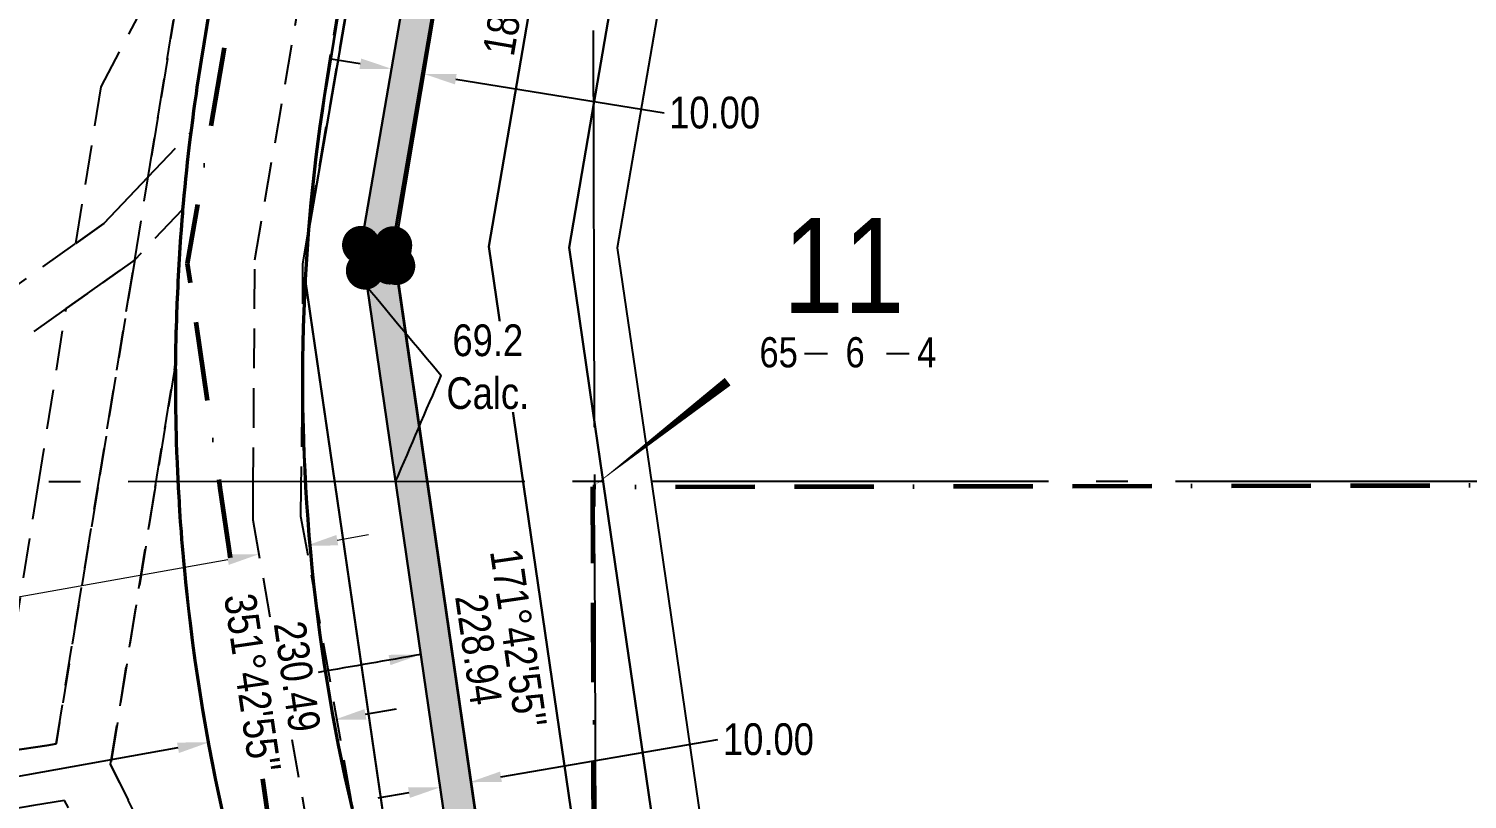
# Model space of a CAD drawing. Extents: x 506429 to 517084, y 6049655 to 6059669.
# Drawn here: x 512757.6 to 513210.8, y 6051279.8 to 6051522.6 of the extents above; entities that cross this region are included whole.
import ezdxf
from ezdxf.enums import TextEntityAlignment as Align

# ---------------------------------------------------------------- set-up
doc = ezdxf.new("R2010")
doc.units = 0
doc.header["$LTSCALE"] = 5
doc.header["$PDSIZE"] = 0.5
for name, pattern in [('BORDER', [17.5, 5, -2.5, 5, -2.5, 0, -2.5]), ('foc-ACCESSROAD', [3.75, 2.5, -1.25]), ('foc-FLOWLINE', [3.75, 2.5, -1.25]), ('foc-QUARTERLINE', [33, 25, -3, 2, -3])]:
    doc.linetypes.add(name, pattern=pattern)
doc.layers.get('Defpoints').update_dxf_attribs({"color": 9})
for name, color, linetype in [('10', 1, 'Continuous'), ('9', 3, 'Continuous'), ('C-RW', 13, 'Continuous'), ('F-AR', 190, 'foc-ACCESSROAD'), ('F-EZE', 190, 'foc-FLOWLINE'), ('F-RW', 190, 'Continuous'), ('F-VCE', 190, 'foc-FLOWLINE'), ('L-BD', 7, 'Continuous'), ('L-BD1', 253, 'Continuous'), ('L-MON', 1, 'Continuous'), ('L-SECLBL', 7, 'Continuous'), ('L-SECQ', 8, 'foc-QUARTERLINE'), ('L-TITLEDB', 4, 'Continuous'), ('L-TITLEDB-T', 4, 'Continuous'), ('P-IOP1-H', 21, 'Continuous'), ('P-PROPOSED', 10, 'Continuous'), ('P-PROPOSED-H', 21, 'Continuous'), ('P-TXT', 4, 'Continuous')]:
    doc.layers.add(name, color=color, linetype=linetype)
doc.layers.add('AS-BOUNDARY', color=7, linetype='BORDER', lineweight=60, true_color=0xcc33ff)
doc.layers.add('F-RW-T', color=190, linetype='Continuous', lineweight=9)
doc.layers.add('Z-POINTNUMBER', color=215, linetype='Continuous', plot=False)
doc.styles.add('80CG', font='ARIALN.TTF', dxfattribs={"height": 10})
doc.styles.add('80L', font='ARIALN.TTF', dxfattribs={"height": 10})
doc.styles.add('SIMPLEX', font='ARIALN.TTF')
doc.dimstyles.new('Compass 5 000', dxfattribs={"dimscale": 5, "dimtxt": 9, "dimasz": 2, "dimexe": 0.2, "dimexo": 0.0625, "dimgap": 0.5, "dimtad": 0, "dimtih": 1, "dimtoh": 1, "dimzin": 0, "dimdsep": 46, "dimtxsty": '80CG', "dimcen": 0.1, "dimse1": 1, "dimse2": 1, "dimclrd": 256, "dimclrt": 256, "dimaunit": 1, "dimadec": 4, "dimazin": 0, "dimtfac": 0.06, "dimtofl": 0, "dimtmove": 0, "dimatfit": 1, "dimfxl": 0.2, "dimtolj": 1, "dimtzin": 0, "dimlwd": -1, "dimarcsym": 0})

# ---------------------------------------------------------------- blocks, each defined once
blk = doc.blocks.new('fdia')
at = {"color": 255, "const_width": 1}
blk.add_lwpolyline([(-0.5, 0, 1), (0.5, 0, 1)], format="xyb", close=True, dxfattribs=at)
blk = doc.blocks.new('Fdiaa')
blk.add_blockref('fdia', (0, 0))
blk = doc.blocks.new('fdib')
at = {"color": 1, "const_width": 1.6}
blk.add_lwpolyline([(-0.4, 0, 1), (0.4, 0, 1)], format="xyb", close=True, dxfattribs=at)
at = {"color": 1}
blk.add_circle((0, 0), 0.8, dxfattribs=at)
blk = doc.blocks.new('Fdibb')
blk.add_blockref('fdib', (0, 0))
blk = doc.blocks.new('fdicc')
for name in ['Fdibb', 'Fdiaa']:
    blk.add_blockref(name, (0, 0))
blk = doc.blocks.new('FDI')
blk.add_blockref('fdicc', (0, 0))
blk = doc.blocks.new('PLIA')
at = {"color": 255, "const_width": 1}
blk.add_lwpolyline([(-0.5, 0, 1), (0.5, 0, 1)], format="xyb", close=True, dxfattribs=at)
blk = doc.blocks.new('PLIAA')
blk.add_blockref('PLIA', (0, 0))
blk = doc.blocks.new('PLIB')
at = {"color": 1}
blk.add_circle((0, 0), 0.8, dxfattribs=at)
blk = doc.blocks.new('PLIBB')
blk.add_blockref('PLIB', (0, 0))
blk = doc.blocks.new('PLICC')
for name in ['PLIAA', 'PLIBB']:
    blk.add_blockref(name, (0, 0))
blk = doc.blocks.new('PLI')
blk.add_blockref('PLICC', (0, 0))
blk = doc.blocks.new('*D904')
at = {"layer": 'Defpoints', "color": 0, "transparency": 16777216}
for p in [(512830.13, 6051356.99), (512831.15, 6051351.24), (512845.95, 6051353.87)]:
    blk.add_point(p, dxfattribs=at)
at = {"layer": 'F-RW-T', "transparency": 16777216}
for p, q in [((512854.77, 6051361.38), (512864.62, 6051363.13)), ((512820.28, 6051355.24), (512750.72, 6051342.85))]:
    blk.add_line(p, q, dxfattribs=at)
for points in [[(512854.48, 6051363.02), (512855.06, 6051359.74), (512844.92, 6051359.63)], [(512819.99, 6051356.88), (512820.57, 6051353.6), (512830.13, 6051356.99)]]:
    blk.add_solid(points, dxfattribs=at)
at = {"layer": 'F-RW-T', "transparency": 16777216, "insert": (512691.58, 6051342.85), "char_height": 10, "attachment_point": 5, "style": '80CG'}
blk.add_mtext('\\A1;ATCO\\P15.00 Power Line R/W\\PEZE 960063', dxfattribs=at)
blk = doc.blocks.new('*D909')
at = {"layer": 'Defpoints', "color": 0, "transparency": 16777216}
for p in [(512964.57, 6051226.99), (512973.04, 6051209.57), (512950.59, 6051198.65)]:
    blk.add_point(p, dxfattribs=at)
at = {"layer": 'F-RW-T', "transparency": 16777216}
for p, q in [((512973.56, 6051231.36), (512982.55, 6051235.74)), ((512982.55, 6051235.74), (512992.55, 6051235.74)), ((512933.12, 6051211.68), (512924.13, 6051207.31))]:
    blk.add_line(p, q, dxfattribs=at)
for points in [[(512972.83, 6051232.86), (512974.29, 6051229.86), (512964.57, 6051226.99)], [(512932.39, 6051213.18), (512933.85, 6051210.19), (512942.11, 6051216.06)]]:
    blk.add_solid(points, dxfattribs=at)
at = {"layer": 'F-RW-T', "transparency": 16777216, "insert": (513032.09, 6051235.74), "char_height": 10, "attachment_point": 5, "style": '80CG'}
blk.add_mtext('\\A1;Cold Lake\\P25.00 P/L R/W\\PPLA 100689', dxfattribs=at)
blk = doc.blocks.new('*D918')
at = {"layer": 'Defpoints', "color": 0, "transparency": 16777216}
for p in [(512888.7, 6051550.59), (512885.39, 6051531.32), (512914.93, 6051526.24)]:
    blk.add_point(p, dxfattribs=at)
at = {"layer": 'F-RW-T', "transparency": 16777216}
for p, q in [((512878.85, 6051552.29), (512797.08, 6051566.34)), ((512928.1, 6051543.83), (512937.96, 6051542.13))]:
    blk.add_line(p, q, dxfattribs=at)
for points in [[(512879.13, 6051553.93), (512878.56, 6051550.64), (512888.7, 6051550.59)], [(512928.38, 6051545.47), (512927.82, 6051542.18), (512918.25, 6051545.52)]]:
    blk.add_solid(points, dxfattribs=at)
at = {"layer": 'F-RW-T', "transparency": 16777216, "insert": (512757.54, 6051566.34), "char_height": 10, "attachment_point": 5, "style": '80CG'}
blk.add_mtext('\\A1;Cold Lake\\P25.00 P/L R/W\\PPLA 100689', dxfattribs=at)
blk = doc.blocks.new('*D948')
at = {"layer": 'Defpoints', "color": 0, "transparency": 16777216}
for p in [(512853.27, 6051307.6), (512813.9, 6051300.56), (512814.41, 6051297.72)]:
    blk.add_point(p, dxfattribs=at)
at = {"layer": 'L-TITLEDB-T', "transparency": 16777216}
for p, q in [((512863.63, 6051306.52), (512873.47, 6051308.28)), ((512804.57, 6051295.95), (512730.95, 6051282.79))]:
    blk.add_line(p, q, dxfattribs=at)
for points in [[(512863.33, 6051308.16), (512863.92, 6051304.88), (512853.78, 6051304.76)], [(512804.28, 6051297.6), (512804.86, 6051294.31), (512814.41, 6051297.72)]]:
    blk.add_solid(points, dxfattribs=at)
at = {"layer": 'L-TITLEDB-T', "transparency": 16777216, "insert": (512692.22, 6051282.79), "char_height": 10, "attachment_point": 5, "style": '80CG'}
blk.add_mtext('\\A1;\\P40.00 Road\\PPlan 052 0027', dxfattribs=at)
blk = doc.blocks.new('L-SECLBL')
at = {"layer": '9', "color": 7}
for p, q in [((-5.08, -27.83), (-12.29, -27.83)), ((20.7, -27.83), (13.5, -27.83))]:
    blk.add_line(p, q, dxfattribs=at)
at = {"layer": '10', "color": 2, "style": 'SIMPLEX'}
blk.add_attdef('SEC', text='', height=30, dxfattribs=at).set_placement((0, 0), align=Align.MIDDLE)
at = {"layer": '10', "color": 5, "style": '80L'}
blk.add_attdef('TWP', text='', height=9.5, dxfattribs=at).set_placement((-14.43, -27.37), align=Align.MIDDLE_RIGHT)
blk.add_attdef('RGE', text='', height=9.5, dxfattribs=at).set_placement((3.62, -27.37), align=Align.MIDDLE_CENTER)
blk.add_attdef('MER', text='', height=9.5, dxfattribs=at).set_placement((23.17, -27.37), align=Align.MIDDLE_LEFT)
blk = doc.blocks.new('*D981')
at = {"layer": 'Defpoints', "color": 0, "transparency": 16777216}
for p in [(512929.05, 6051608.42), (512894.51, 6051584.42), (512924.06, 6051579.35)]:
    blk.add_point(p, dxfattribs=at)
at = {"layer": 'F-RW-T', "transparency": 16777216}
for p, q in [((512889.65, 6051615.19), (512879.8, 6051616.88)), ((512938.91, 6051606.72), (512969.64, 6051601.44))]:
    blk.add_line(p, q, dxfattribs=at)
for points in [[(512889.94, 6051616.83), (512889.37, 6051613.54), (512899.51, 6051613.49)], [(512939.19, 6051608.37), (512938.63, 6051605.08), (512929.05, 6051608.42)]]:
    blk.add_solid(points, dxfattribs=at)
at = {"layer": 'F-RW-T', "transparency": 16777216, "insert": (513034.15, 6051601.44), "char_height": 10, "attachment_point": 5, "style": '80CG'}
blk.add_mtext('\\A1;Cold Lake\\P30.00 P/L R/W\\PPlan 842 2500 \\PPLA 840514\\P(Rec. Cert. NES-91-150)', dxfattribs=at)
blk = doc.blocks.new('*D1049')
at = {"layer": 'Defpoints', "color": 0, "transparency": 16777216}
for p in [(512896.1, 6051287.36), (512886.83, 6051285.76), (512887.22, 6051283.52)]:
    blk.add_point(p, dxfattribs=at)
at = {"layer": 'P-TXT', "transparency": 16777216}
for p, q in [((512906.35, 6051286.82), (512974.68, 6051298.61)), ((512877.36, 6051281.82), (512867.51, 6051280.12))]:
    blk.add_line(p, q, dxfattribs=at)
for points in [[(512906.06, 6051288.47), (512906.63, 6051285.18), (512896.49, 6051285.12)], [(512877.08, 6051283.47), (512877.65, 6051280.18), (512887.22, 6051283.52)]]:
    blk.add_solid(points, dxfattribs=at)
at = {"layer": 'P-TXT', "transparency": 16777216, "insert": (512990.62, 6051298.61), "char_height": 10, "attachment_point": 5, "style": '80CG'}
blk.add_mtext('\\A1;10.00', dxfattribs=at)
blk = doc.blocks.new('*D1050')
at = {"layer": 'Defpoints', "color": 0, "transparency": 16777216}
for p in [(512873.11, 6051517.48), (512883.47, 6051515.81), (512871.9, 6051509.93)]:
    blk.add_point(p, dxfattribs=at)
at = {"layer": 'P-TXT', "transparency": 16777216}
for p, q in [((512862.02, 6051511.52), (512852.15, 6051513.12)), ((512892.12, 6051506.67), (512957.74, 6051496.08))]:
    blk.add_line(p, q, dxfattribs=at)
for points in [[(512862.29, 6051513.17), (512861.76, 6051509.88), (512871.9, 6051509.93)], [(512892.39, 6051508.31), (512891.86, 6051505.02), (512882.25, 6051508.26)]]:
    blk.add_solid(points, dxfattribs=at)
at = {"layer": 'P-TXT', "transparency": 16777216, "insert": (512973.67, 6051496.08), "char_height": 10, "attachment_point": 5, "style": '80CG'}
blk.add_mtext('\\A1;10.00', dxfattribs=at)

msp = doc.modelspace()

# ---------------------------------------------------------------- hatches: boundary and pattern name
at = {"layer": 'P-IOP1-H'}
h = msp.add_hatch(color=256, dxfattribs=at)
h.dxf.hatch_style = 1
h.paths.add_polyline_path([(512934.737, 6051775.67), (512934.582, 6051833.875), (512930.212, 6051808.476), (512908.969, 6051684.378), (512894.078, 6051639.256), (512862.261, 6051454.435), (512863.462, 6051446.344), (512873.141, 6051379.834), (512883.238, 6051379.835), (512873.349, 6051447.791), (512873.812, 6051458.346), (512903.802, 6051636.826), (512918.688, 6051681.961)])
h = msp.add_hatch(color=256, dxfattribs=at)
h.dxf.hatch_style = 1
h.paths.add_polyline_path([(512883.238, 6051379.835), (512873.141, 6051379.834), (512896.621, 6051218.484), (512936.439, 6051136.613), (512936.378, 6051159.576), (512906.284, 6051221.457)])
at = {"layer": 'P-PROPOSED-H'}
h = msp.add_hatch(color=256, dxfattribs=at)
h.dxf.hatch_style = 1
h.paths.add_polyline_path([(513200.765, 6050369.721), (513204.489, 6050432.588), (513207.816, 6050487.96), (513181.823, 6050574.751), (513133.958, 6050748.933), (513135.876, 6050749.648), (513131.039, 6050759.395), (512994.256, 6051040.563), (512959.642, 6051111.738), (512906.284, 6051221.457), (512873.349, 6051447.791), (512873.812, 6051458.346), (512903.802, 6051636.826), (512918.688, 6051681.961), (512940.066, 6051806.788), (513002.694, 6052170.762), (513004.638, 6052182.216), (513000.423, 6052182.208), (512993.756, 6052182.183), (512992.767, 6052172.077), (512930.212, 6051808.476), (512908.969, 6051684.378), (512894.078, 6051639.256), (512862.261, 6051454.435), (512863.462, 6051446.344), (512896.621, 6051218.484), (512950.658, 6051107.376), (512985.27, 6051036.179), (513121.643, 6050755.862), (513171.467, 6050574.72), (513195.726, 6050486.673), (513197.742, 6050486.877), (513194.546, 6050433.204), (513190.786, 6050370.312)])

# ---------------------------------------------------------------- linework, layer by layer
at = {"layer": 'AS-BOUNDARY', "flags": 128}
for points in [[(513728.175, 6054716.203), (513728.503, 6054616.163), (513731.14, 6053811.216), (513731.765, 6053620.566), (513543.656, 6053539.281), (513250.875, 6053323.375), (513088.092, 6053006.355), (513049.037, 6052930.295), (512936.343, 6052201.953), (512933.173, 6052201.948), (512933.233, 6052181.851), (512807.492, 6051448.602), (512817.787, 6051377.932), (512822.388, 6051346.349)], [(513103.125, 6050624.134), (513116.709, 6050574.853), (513153.993, 6050574.932), (513108.644, 6050739.452), (512968.161, 6051027.912), (512936.048, 6051093.893), (512935.312, 6051378.16), (513738.649, 6051379.718), (513758.746, 6051379.781), (513838.382, 6051380.031)], [(512831.152, 6051286.189), (512843.409, 6051202.049), (512885.916, 6051114.712)]]:
    msp.add_lwpolyline(points, dxfattribs=at)
at = {"layer": 'C-RW'}
for p, q in [((512845.728, 6051458.462), (512877.22, 6051641.402)), ((512903.802, 6051636.826), (512872.385, 6051454.323)), ((512845.595, 6051457.501), (512845.728, 6051458.462)), ((512872.19, 6051452.908), (512871.302, 6051447.945)), ((512872.385, 6051454.323), (512872.19, 6051452.908)), ((512871.302, 6051447.945), (512873.313, 6051447.928)), ((512873.313, 6051447.928), (512873.349, 6051447.791)), ((512873.349, 6051447.791), (512906.284, 6051221.457)), ((512878.262, 6051212.833), (512844.677, 6051443.639))]:
    msp.add_line(p, q, dxfattribs=at)
at = {"layer": 'C-RW', "flags": 128}
msp.add_lwpolyline([(512877.22, 6051641.402), (512845.728, 6051458.462), (512845.595, 6051457.501, 0.0058778), (512844.677, 6051443.639), (512878.262, 6051212.833), (512968.204, 6051027.889), (513108.678, 6050739.135), (513155.482, 6050568.925), (513178.608, 6050484.876)], format="xyb", dxfattribs=at)
msp.add_lwpolyline([(513195.726, 6050486.673), (513171.467, 6050574.72), (513121.643, 6050755.862), (512985.27, 6051036.179), (512950.658, 6051107.376), (512896.621, 6051218.484), (512863.462, 6051446.344), (512862.261, 6051454.435), (512894.078, 6051639.256)], dxfattribs=at)
at = {"layer": 'C-RW'}
msp.add_arc((513434.718, 6051411.518), 590.915, 175.536867, 176.883939, dxfattribs=at)
at = {"layer": 'F-AR'}
for points in [[(512933.685, 6052014.108), (512851.238, 6051506.332), (512850.477, 6051501.517), (512849.755, 6051496.695), (512849.073, 6051491.867), (512848.432, 6051487.034), (512847.83, 6051482.196), (512847.268, 6051477.353), (512846.746, 6051472.505), (512846.264, 6051467.654), (512845.823, 6051462.798), (512845.421, 6051457.939), (512845.065, 6051453.158), (512844.748, 6051448.373), (512844.47, 6051443.587), (512844.219, 6051438.56), (512843.8, 6051428.501), (512843.703, 6051423.47), (512843.631, 6051418.438), (512843.595, 6051413.405), (512843.593, 6051408.373), (512843.618, 6051403.34), (512843.893, 6051393.276), (512844.071, 6051388.247), (512844.292, 6051383.219), (512844.561, 6051378.104), (512844.87, 6051373.075), (512845.228, 6051367.96), (512845.631, 6051362.849), (512846.078, 6051357.741), (512846.569, 6051352.638), (512847.098, 6051347.535), (512847.685, 6051342.444), (512848.309, 6051337.355), (512848.978, 6051332.271), (512849.689, 6051327.193), (512850.446, 6051322.123), (512851.246, 6051317.058), (512852.09, 6051312.001), (512852.978, 6051306.951), (512853.91, 6051301.909), (512854.886, 6051296.876), (512855.905, 6051291.85), (512856.968, 6051286.835), (512858.074, 6051281.828), (512859.224, 6051276.832)], [(512818.603, 6051275.02), (512817.439, 6051280.377), (512816.322, 6051285.744), (512815.252, 6051291.122), (512814.228, 6051296.506), (512813.251, 6051301.901), (512812.32, 6051307.303), (512811.437, 6051312.714), (512810.601, 6051318.132), (512809.812, 6051323.555), (512809.07, 6051328.988), (512808.376, 6051334.426), (512807.729, 6051339.869), (512807.128, 6051345.319), (512806.838, 6051348.184), (512806.582, 6051350.72), (512806.196, 6051354.889), (512806.071, 6051356.229), (512805.795, 6051359.529), (512805.613, 6051361.693), (512805.427, 6051364.172), (512805.203, 6051367.159), (512805.094, 6051368.818), (512804.844, 6051372.63), (512804.794, 6051373.467), (512804.529, 6051378.024), (512804.278, 6051383.157), (512804.085, 6051387.822), (512804.048, 6051388.85), (512803.923, 6051392.677), (512803.877, 6051394.166), (512803.796, 6051397.534), (512803.751, 6051399.604), (512803.708, 6051402.391), (512803.681, 6051404.414), (512803.673, 6051405.096), (512803.656, 6051407.248), (512803.643, 6051409.677), (512803.641, 6051410.499), (512803.641, 6051412.106), (512803.648, 6051414.939), (512803.577, 6051415.825), (512803.636, 6051416.965), (512803.684, 6051420.203), (512803.706, 6051421.307), (512803.806, 6051425.463), (512803.835, 6051426.708), (512803.96, 6051430.72), (512804.004, 6051432.107), (512804.138, 6051435.98), (512804.197, 6051437.508), (512804.372, 6051441.237), (512804.446, 6051442.907), (512804.626, 6051446.495), (512804.718, 6051448.304), (512804.914, 6051451.751), (512805.039, 6051453.699), (512805.272, 6051457.009), (512805.422, 6051459.091), (512805.674, 6051462.264), (512805.854, 6051464.475), (512805.937, 6051465.45), (512806.119, 6051467.516), (512806.34, 6051469.985), (512806.607, 6051472.764), (512806.849, 6051475.238), (512807.139, 6051478.006), (512807.403, 6051480.482), (512807.716, 6051483.245), (512807.918, 6051484.989), (512808.036, 6051485.977), (512808.338, 6051488.478), (512808.506, 6051489.858), (512808.691, 6051491.346), (512808.999, 6051493.709), (512809.397, 6051496.703), (512809.706, 6051498.929), (512810.148, 6051502.055), (512810.457, 6051504.147), (512810.945, 6051507.399), (512811.253, 6051509.357), (512811.791, 6051512.733), (512812.086, 6051514.562), (512864.392, 6051836.722)]]:
    msp.add_lwpolyline(points, dxfattribs=at)
msp.add_lwpolyline([(512736.364, 6051410.944), (512584.272, 6051406.473), (512584.262, 6051421.464), (512731.382, 6051425.79), (512772.373, 6051454.933), (512781.162, 6051461.183), (512789.077, 6051469.486), (512795.177, 6051475.884), (512808.506, 6051489.858), (512808.338, 6051488.478), (512808.036, 6051485.977), (512807.918, 6051484.989), (512807.716, 6051483.245), (512807.403, 6051480.482), (512807.139, 6051478.006), (512806.849, 6051475.238), (512806.607, 6051472.764), (512806.34, 6051469.985), (512806.119, 6051467.516), (512805.937, 6051465.45), (512790.931, 6051449.725), (512776.059, 6051439.167), (512769.352, 6051434.398), (512736.364, 6051410.944)], close=True, dxfattribs=at)
at = {"layer": 'F-EZE'}
for points in [[(512833.659, 6051337.158), (512828.222, 6051367.693), (512828.295, 6051378.071), (512828.798, 6051449.688), (512918.947, 6051974.184)], [(512933.798, 6051972.05), (512845.421, 6051457.939), (512843.774, 6051448.359), (512843.8, 6051428.501), (512843.703, 6051423.47), (512843.631, 6051418.438), (512843.595, 6051413.405), (512843.593, 6051408.373), (512843.618, 6051403.34), (512843.281, 6051378.101), (512843.217, 6051368.964), (512847.098, 6051347.535), (512860.426, 6051271.85), (512866.913, 6051235.872), (512878.074, 6051212.935), (512935.923, 6051094.05), (512936.155, 6051093.558), (512968.032, 6051028.056), (512975.985, 6051011.725), (512985.133, 6050992.939), (513108.559, 6050739.492)], [(512977.392, 6050860.378), (512936.56, 6050942.421), (512893.644, 6051028.653), (512872.746, 6051070.644), (512863.829, 6051088.56), (512849.438, 6051117.476), (512840.737, 6051134.959), (512835.244, 6051145.997), (512811.803, 6051193.097), (512768.858, 6051279.385), (512759.034, 6051277.733), (512749.861, 6051276.19), (512747.167, 6051293.968), (512751.127, 6051294.886), (512751.768, 6051294.983), (512763.201, 6051296.716), (512766.163, 6051297.164), (512779.282, 6051377.972), (512790.93, 6051449.725), (512795.177, 6051475.884), (512854.048, 6051838.519)], [(512864.392, 6051836.72), (512812.085, 6051514.562), (512811.794, 6051512.732), (512811.261, 6051509.353), (512810.954, 6051507.395), (512810.464, 6051504.144), (512810.152, 6051502.053), (512809.898, 6051500.3), (512809.707, 6051498.929), (512809.401, 6051496.701), (512809.003, 6051493.707), (512808.693, 6051491.345), (512808.505, 6051489.859), (512808.337, 6051488.478), (512808.036, 6051485.977), (512807.918, 6051484.989), (512807.715, 6051483.246), (512807.409, 6051480.481), (512807.148, 6051478.003), (512806.861, 6051475.234), (512806.617, 6051472.761), (512806.348, 6051469.982), (512806.122, 6051467.515), (512805.936, 6051465.45), (512805.856, 6051464.475), (512805.679, 6051462.263), (512805.431, 6051459.088), (512805.279, 6051457.008), (512805.043, 6051453.698), (512804.913, 6051451.752), (512804.723, 6051448.303), (512804.631, 6051446.494), (512804.451, 6051442.906), (512804.375, 6051441.236), (512804.197, 6051437.508), (512804.134, 6051435.981), (512804.075, 6051434.445), (512804.002, 6051432.107), (512803.961, 6051430.72), (512803.845, 6051426.707), (512803.816, 6051425.462), (512803.718, 6051421.306), (512803.695, 6051420.203), (512803.641, 6051416.965), (512803.548, 6051415.805), (512797.386, 6051378.009), (512783.327, 6051290.672), (512827.901, 6051201.11)], [(512900.11, 6051133.4), (512852.526, 6051231.192), (512840.546, 6051298.477)]]:
    msp.add_lwpolyline(points, dxfattribs=at)
at = {"layer": 'F-RW'}
for points in [[(513198.472, 6050551.299), (513181.805, 6050575.029), (513133.857, 6050749.162), (513130.97, 6050759.648), (513015.056, 6050997.652), (513005.909, 6051016.441), (512994.076, 6051040.731), (512935.976, 6051160.277), (512935.763, 6051160.709), (512906.09, 6051221.563), (512883.292, 6051378.182), (512873.101, 6051447.993), (512872.172, 6051454.377), (512903.525, 6051636.877)], [(513218.382, 6050575.112), (513209.323, 6050588.012), (513159.132, 6050770.28), (513046.043, 6051002.513), (513036.894, 6051021.303), (513021.041, 6051053.857), (512935.791, 6051229.052), (512935.599, 6051229.488), (512935.067, 6051230.498), (512913.569, 6051378.245), (512902.518, 6051453.988), (512932.696, 6051629.618)], [(512932.696, 6051629.618), (512902.518, 6051453.988), (512913.569, 6051378.244), (512935.067, 6051230.498), (512935.592, 6051229.504), (512935.791, 6051229.052), (513021.041, 6051053.857), (513036.894, 6051021.303), (513046.043, 6051002.513), (513159.132, 6050770.28), (513209.323, 6050588.012), (513218.382, 6050575.112)], [(513232.251, 6050598.82), (513182.597, 6050779.138), (513071.85, 6051006.562), (513062.701, 6051025.352), (513043.498, 6051064.789), (513008.996, 6051135.691), (513004.624, 6051144.674), (512959.215, 6051237.995), (512938.801, 6051378.295), (512938.271, 6051381.937), (512935.327, 6051402.113), (512927.805, 6051453.668), (512935.075, 6051495.98), (512956.998, 6051623.572)], [(512956.998, 6051623.572), (512935.075, 6051495.98), (512927.805, 6051453.668), (512935.327, 6051402.113), (512938.271, 6051381.937), (512938.801, 6051378.295), (512959.215, 6051237.995), (513043.498, 6051064.789), (513062.701, 6051025.352), (513071.85, 6051006.561), (513182.597, 6050779.138), (513232.251, 6050598.82)], [(512971.58, 6051619.944), (512942.977, 6051453.476), (512953.099, 6051384.097), (512953.94, 6051378.323), (512973.708, 6051242.458), (513056.971, 6051071.347), (513078.185, 6051027.78), (513082.761, 6051018.384), (513087.334, 6051008.993), (513196.676, 6050784.453), (513246.008, 6050605.305)]]:
    msp.add_lwpolyline(points, dxfattribs=at)
at = {"layer": 'F-VCE'}
for points in [[(512854.048, 6051838.519), (512846.502, 6051792.033), (512843.3, 6051772.31), (512795.177, 6051475.884), (512789.077, 6051469.486), (512781.162, 6051461.183), (512772.373, 6051454.933), (512780.383, 6051504.243), (512795.057, 6051532.238), (512823.046, 6051679.581), (512812.07, 6051711.743), (512822.431, 6051775.52), (512825.635, 6051795.242), (512832.78, 6051839.223), (512849.755, 6051839.26), (512854.048, 6051838.519)], [(512751.127, 6051294.886), (512747.167, 6051293.968), (512760.433, 6051377.935), (512769.352, 6051434.398), (512776.059, 6051439.167), (512790.93, 6051449.725), (512779.282, 6051377.973), (512766.163, 6051297.164), (512763.201, 6051296.716), (512751.768, 6051294.983), (512751.127, 6051294.886)]]:
    msp.add_lwpolyline(points, close=True, dxfattribs=at)
msp.add_lwpolyline([(512827.901, 6051201.11), (512783.327, 6051290.672), (512797.386, 6051378.01), (512803.567, 6051415.805), (512803.653, 6051414.939), (512803.653, 6051412.106), (512803.656, 6051410.499), (512803.658, 6051409.677), (512803.673, 6051407.248), (512803.689, 6051405.096), (512803.696, 6051404.414), (512803.72, 6051402.391), (512803.758, 6051399.604), (512803.795, 6051397.534), (512803.887, 6051394.168), (512803.936, 6051392.678), (512804.066, 6051388.853), (512804.103, 6051387.824), (512804.292, 6051383.158), (512804.531, 6051378.024), (512804.814, 6051373.472), (512804.868, 6051372.635), (512805.128, 6051368.826), (512805.241, 6051367.168), (512805.466, 6051364.181), (512805.652, 6051361.701), (512805.83, 6051359.537), (512806.1, 6051356.235), (512806.219, 6051354.894), (512806.588, 6051350.721), (512806.697, 6051349.572), (512806.844, 6051348.186), (512807.149, 6051345.326), (512807.764, 6051339.882), (512808.415, 6051334.439), (512809.102, 6051329), (512809.824, 6051323.56), (512810.16, 6051321.155), (512810.615, 6051318.139), (512811.469, 6051312.73), (512812.358, 6051307.322), (512813.283, 6051301.917), (512814.245, 6051296.515), (512814.907, 6051292.925), (512815.26, 6051291.128), (512816.35, 6051285.762), (512817.475, 6051280.4), (512818.636, 6051275.042)], dxfattribs=at)
at = {"layer": 'L-SECLBL', "flags": 128}
msp.add_lwpolyline([(512935.391, 6051378.289, 0, 2.999, 0), (512977.774, 6051411.345, 0, 0, 0)], format="xyseb", dxfattribs=at)
at = {"layer": 'L-SECQ'}
for p, q in [((512933.654, 6052182.049), (512936.299, 6051189.155)), ((513738.901, 6051379.941), (512133.916, 6051379.742))]:
    msp.add_line(p, q, dxfattribs=at)
at = {"layer": 'L-TITLEDB'}
for points in [[(512934.103, 6052014.065), (512851.655, 6051506.289), (512850.894, 6051501.474), (512850.172, 6051496.651), (512849.491, 6051491.824), (512848.849, 6051486.99), (512848.247, 6051482.153), (512847.686, 6051477.31), (512847.164, 6051472.462), (512846.682, 6051467.61), (512846.24, 6051462.755), (512845.838, 6051457.896), (512845.482, 6051453.115), (512845.165, 6051448.33), (512844.887, 6051443.543), (512844.636, 6051438.516), (512844.217, 6051428.457), (512844.12, 6051423.427), (512844.048, 6051418.395), (512844.012, 6051413.362), (512844.011, 6051408.329), (512844.035, 6051403.297), (512844.31, 6051393.233), (512844.488, 6051388.203), (512844.709, 6051383.175), (512844.978, 6051378.061), (512845.287, 6051373.032), (512845.646, 6051367.917), (512846.048, 6051362.806), (512846.496, 6051357.697), (512846.986, 6051352.594), (512847.515, 6051347.491), (512848.102, 6051342.4), (512848.727, 6051337.311), (512849.395, 6051332.228), (512850.107, 6051327.15), (512850.863, 6051322.079), (512851.663, 6051317.015), (512852.508, 6051311.958), (512853.396, 6051306.908), (512854.327, 6051301.866), (512855.303, 6051296.833), (512856.322, 6051291.807), (512857.385, 6051286.792), (512858.491, 6051281.785), (512859.641, 6051276.788)], [(512819.02, 6051274.977), (512817.856, 6051280.334), (512816.739, 6051285.701), (512815.669, 6051291.079), (512814.645, 6051296.463), (512813.668, 6051301.857), (512812.738, 6051307.26), (512811.854, 6051312.671), (512811.018, 6051318.088), (512810.229, 6051323.512), (512809.487, 6051328.945), (512808.793, 6051334.382), (512808.146, 6051339.826), (512807.546, 6051345.275), (512807.256, 6051348.14), (512806.999, 6051350.677), (512806.613, 6051354.845), (512806.488, 6051356.185), (512806.212, 6051359.486), (512806.031, 6051361.649), (512805.845, 6051364.128), (512805.62, 6051367.116), (512805.512, 6051368.775), (512805.262, 6051372.587), (512805.211, 6051373.424), (512804.947, 6051377.98), (512804.695, 6051383.113), (512804.502, 6051387.779), (512804.465, 6051388.807), (512804.34, 6051392.633), (512804.295, 6051394.123), (512804.213, 6051397.491), (512804.169, 6051399.561), (512804.125, 6051402.347), (512804.098, 6051404.371), (512804.09, 6051405.052), (512804.073, 6051407.205), (512804.06, 6051409.634), (512804.058, 6051410.455), (512804.058, 6051412.063), (512804.065, 6051414.896), (512803.995, 6051415.782), (512804.053, 6051416.922), (512804.102, 6051420.16), (512804.124, 6051421.264), (512804.223, 6051425.419), (512804.252, 6051426.664), (512804.378, 6051430.676), (512804.421, 6051432.063), (512804.555, 6051435.937), (512804.614, 6051437.465), (512804.789, 6051441.194), (512804.863, 6051442.863), (512805.043, 6051446.452), (512805.135, 6051448.261), (512805.332, 6051451.708), (512805.457, 6051453.655), (512805.689, 6051456.966), (512805.839, 6051459.047), (512806.091, 6051462.221), (512806.271, 6051464.432), (512806.354, 6051465.407), (512806.536, 6051467.473), (512806.757, 6051469.942), (512807.024, 6051472.721), (512807.266, 6051475.194), (512807.556, 6051477.963), (512807.821, 6051480.439), (512808.134, 6051483.202), (512808.335, 6051484.946), (512808.453, 6051485.933), (512808.755, 6051488.435), (512808.923, 6051489.814), (512809.108, 6051491.302), (512809.417, 6051493.665), (512809.814, 6051496.659), (512810.123, 6051498.886), (512810.565, 6051502.011), (512810.874, 6051504.104), (512811.363, 6051507.356), (512811.671, 6051509.313), (512812.208, 6051512.69), (512812.503, 6051514.519), (512864.809, 6051836.679)]]:
    msp.add_lwpolyline(points, dxfattribs=at)
at = {"layer": 'P-PROPOSED', "flags": 128}
for points in [[(512894.078, 6051639.256), (512862.261, 6051454.435), (512863.462, 6051446.344), (512896.621, 6051218.484), (512950.658, 6051107.376), (512985.27, 6051036.179), (513121.643, 6050755.862), (513171.467, 6050574.72), (513195.726, 6050486.673)], [(513207.816, 6050487.96), (513181.823, 6050574.751), (513133.958, 6050748.933), (513135.876, 6050749.648), (513131.039, 6050759.395), (512994.256, 6051040.563), (512959.642, 6051111.738), (512906.284, 6051221.457), (512873.349, 6051447.791), (512873.812, 6051458.346), (512903.802, 6051636.826)]]:
    msp.add_lwpolyline(points, dxfattribs=at)
at = {"layer": 'Z-POINTNUMBER', "flags": 128}
for points in [[(512976.159, 6052522.889), (512920.788, 6052182.02), (512812.007, 6051512.687)], [(513015.603, 6052516.481), (512960.231, 6052175.613), (512851.45, 6051506.276)]]:
    msp.add_lwpolyline(points, dxfattribs=at)
at = {"layer": 'Z-POINTNUMBER'}
for radius in [630.875, 590.915]:
    msp.add_arc((513434.718, 6051411.518), radius, 170.772023, 206.448211, dxfattribs=at)

# ---------------------------------------------------------------- block references
at = {"layer": 'L-MON'}
for name, p, xscale, yscale, zscale in [('FDI', (512862.261, 6051454.435), 4.995052324580574, 4.995052324580574, 4.995052324580574), ('FDI', (512872.385, 6051454.323), 4.995052324580578, 4.995052324580578, 4.995052324580578), ('PLI', (512862.261, 6051454.435), 4.997525550000026, 4.997525550000026, 4.997525550000026), ('FDI', (512872.19, 6051452.908), 4.995052324580578, 4.995052324580578, 4.995052324580578), ('FDI', (512863.462, 6051446.344), 4.995052324580574, 4.995052324580574, 4.995052324580574), ('FDI', (512871.302, 6051447.945), 4.995052324580578, 4.995052324580578, 4.995052324580578), ('FDI', (512873.313, 6051447.928), 4.995052324580578, 4.995052324580578, 4.995052324580578), ('FDI', (512873.349, 6051447.791), 4.995052324580578, 4.995052324580578, 4.995052324580578)]:
    msp.add_blockref(name, p, dxfattribs=dict(at, xscale=xscale, yscale=yscale, zscale=zscale))
at = {"layer": 'L-SECLBL', "xscale": 0.99950511, "yscale": 0.99950511, "zscale": 0.99950511}
msp.add_blockref('L-SECLBL', (513014.309, 6051447.963), dxfattribs=at).add_auto_attribs({'SEC': '11', 'TWP': '65', 'RGE': '6', 'MER': '4'})

# ---------------------------------------------------------------- texts
at = {"layer": 'L-BD', "style": '80L'}
for s, rotation, p in [("189°46'00''", 80.2327, (512910.211, 6051542.313)), ("171°42'55''", 278.2792, (512911.877, 6051330.539)), ('228.94', 278.2792, (512899.325, 6051326.996))]:
    msp.add_text(s, height=9.9901, rotation=rotation, dxfattribs=at).set_placement(p, align=Align.MIDDLE)
at = {"layer": 'L-BD1', "style": '80L'}
for s, p in [("351°42'55''", (512828.091, 6051316.406)), ('230.49', (512842.179, 6051318.456))]:
    msp.add_text(s, height=9.9901, rotation=278.2799, dxfattribs=at).set_placement(p, align=Align.MIDDLE)

# ---------------------------------------------------------------- dimensions: what is measured, and where the dimension line sits
at = {"layer": 'F-RW-T', "color": 3}
dim = msp.add_linear_dim(base=(512929.053, 6051608.417), p1=(512894.514, 6051584.425), p2=(512924.058, 6051579.348), angle=350.25041, text='Cold Lake\\P30.00 P/L R/W\\PPlan 842 2500 \\PPLA 840514\\P(Rec. Cert. NES-91-150)', dimstyle='Compass 5 000', dxfattribs=at)
dim.commit()
dim.dimension.update_dxf_attribs({"geometry": '*D981', "text_midpoint": (513034.154, 6051601.443), "dimtype": 161})
at = {"layer": 'F-RW-T'}
for base, p1, p2, angle, text, picture, middle in [((512888.702, 6051550.594), (512914.933, 6051526.241), (512885.39, 6051531.316), 170.25165, 'Cold Lake\\P25.00 P/L R/W\\PPLA 100689', '*D918', (512757.537, 6051566.335)), ((512830.127, 6051356.994), (512845.95, 6051353.872), (512831.152, 6051351.237), 190.0957, 'ATCO\\P15.00 Power Line R/W\\PEZE 960063', '*D904', (512691.577, 6051342.855)), ((512964.571, 6051226.987), (512950.587, 6051198.647), (512973.044, 6051209.574), 25.94736, 'Cold Lake\\P25.00 P/L R/W\\PPLA 100689', '*D909', (513032.094, 6051235.738))]:
    dim = msp.add_linear_dim(base=base, p1=p1, p2=p2, angle=angle, text=text, dimstyle='Compass 5 000', dxfattribs=at)
    dim.commit()
    dim.dimension.update_dxf_attribs({"geometry": picture, "text_midpoint": middle, "dimtype": 161})
at = {"layer": 'L-TITLEDB-T'}
dim = msp.add_linear_dim(base=(512814.412, 6051297.715), p1=(512853.274, 6051307.597), p2=(512813.904, 6051300.556), angle=190.13968, text='\\P40.00 Road\\PPlan 052 0027', dimstyle='Compass 5 000', dxfattribs=at)
dim.commit()
dim.dimension.update_dxf_attribs({"geometry": '*D948', "text_midpoint": (512692.215, 6051282.789), "dimtype": 161})
at = {"layer": 'P-TXT'}
for base, p1, p2, angle, picture, middle in [((512871.895, 6051509.929), (512883.468, 6051515.81), (512873.114, 6051517.481), 170.83313, '*D1050', (512973.674, 6051496.077)), ((512887.217, 6051283.524), (512896.105, 6051287.36), (512886.831, 6051285.76), 189.78898, '*D1049', (512990.621, 6051298.614))]:
    dim = msp.add_linear_dim(base=base, p1=p1, p2=p2, angle=angle, text='10.00', dimstyle='Compass 5 000', dxfattribs=at)
    dim.commit()
    dim.dimension.update_dxf_attribs({"geometry": picture, "text_midpoint": middle, "dimtype": 161})

# ---------------------------------------------------------------- leaders
at = {"layer": 'L-BD1', "path_type": 1}
msp.add_leader([(512881.07, 6051325.348), (512848.776, 6051319.724)], dimstyle='Compass 5 000', override={"dimgap": 0.5, "dimtad": 0}, dxfattribs=at)

# ---------------------------------------------------------------- next in the draw order: texts
at = {"layer": 'L-BD1', "insert": (512902.198, 6051429.384), "char_height": 9.9901, "width": 22.27671, "attachment_point": 2, "style": '80L', "bg_fill": 3, "box_fill_scale": 1.1, "bg_fill_color": 256, "bg_fill_transparency": 0}
msp.add_mtext('69.2\\PCalc.', dxfattribs=at)

# ---------------------------------------------------------------- next in the draw order: leaders
at = {"layer": 'L-BD1', "path_type": 1}
msp.add_leader([(512864.035, 6051441.339), (512887.525, 6051413.305)], dimstyle='Compass 5 000', dxfattribs=at)
msp.add_leader([(512873.141, 6051379.834), (512887.525, 6051413.305)], dimstyle='Compass 5 000', override={"dimgap": 0.5, "dimtad": 0}, dxfattribs=at)

doc.saveas('drawing.dxf')
